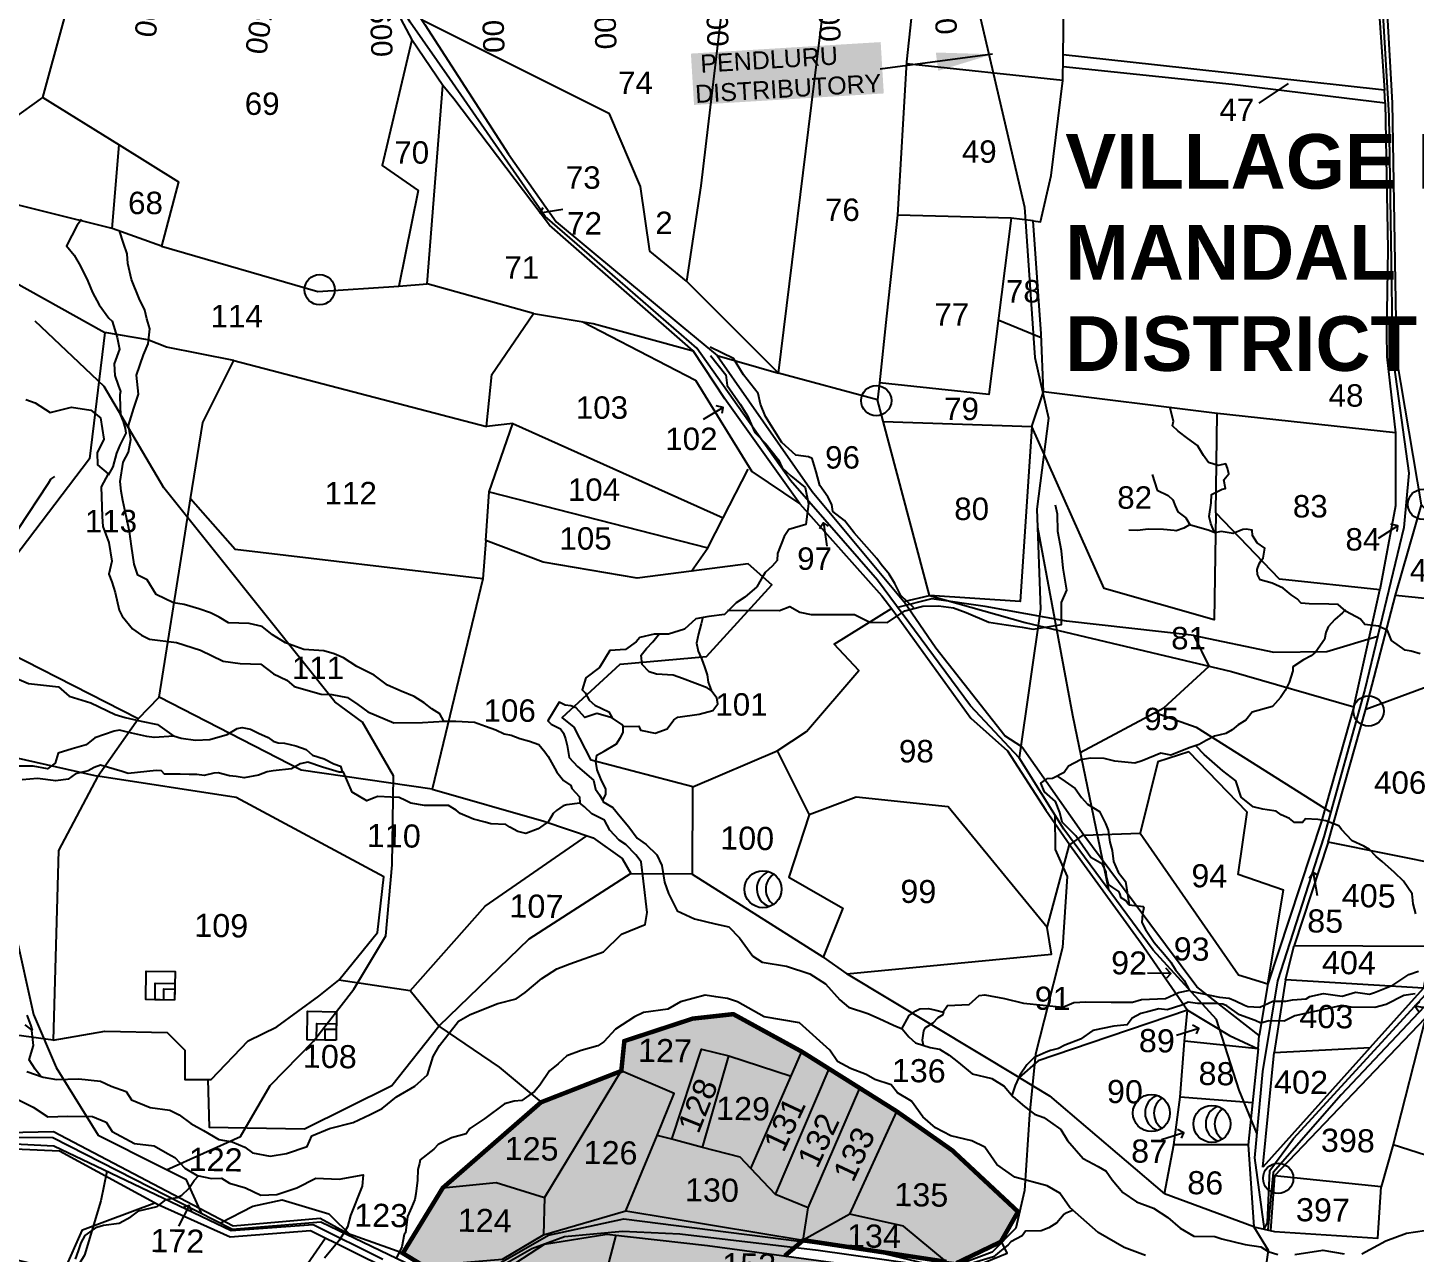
# Model space of a CAD drawing. Header units: inches. Extents: x 204181 to 273365, y 1587708 to 1600456.
# Drawn here: x 210124 to 211362, y 1595390 to 1596483 of the extents above; entities that cross this region are included whole.
import ezdxf
from ezdxf.enums import TextEntityAlignment as Align

# ---------------------------------------------------------------- set-up
doc = ezdxf.new("R2010")
doc.units = ezdxf.units.IN
doc.header["$LTSCALE"] = 15
doc.header["$MEASUREMENT"] = 0
for name, color, linetype in [('BOUNDRY STONES', 240, 'Continuous'), ('CSMark', 72, 'Continuous'), ('PLOT NOS', 7, 'Continuous'), ('PLOTS', 7, 'Continuous'), ('PLOTS NO', 7, 'Continuous'), ('RE REMARKS', 7, 'Continuous'), ('ROADS', 1, 'Continuous'), ('STREAMS', 4, 'Continuous'), ('STRUCTURE', 5, 'Continuous'), ('TEXT', 1, 'Continuous'), ('text2', 7, 'Continuous'), ('wells', 7, 'Continuous'), ('WUA-16', 3, 'Continuous')]:
    doc.layers.add(name, color=color, linetype=linetype)
doc.styles.get("Standard").update_dxf_attribs({"font": 'arial.ttf'})
doc.dimstyles.get("Standard").update_dxf_attribs({"dimtxt": 0.18, "dimasz": 0.18, "dimexe": 0.18, "dimexo": 0.0625, "dimgap": 0.09, "dimtad": 0, "dimtih": 1, "dimtoh": 1, "dimdec": 4, "dimzin": 0, "dimdsep": 46, "dimtxsty": 'Standard', "dimcen": 0.09, "dimadec": 0, "dimazin": 0, "dimtfac": 1, "dimtdec": 4, "dimtofl": 0, "dimtmove": 0, "dimatfit": 3, "dimfxl": 1, "dimtolj": 1, "dimtzin": 0, "dimarcsym": 0})

# ---------------------------------------------------------------- blocks, each defined once
blk = doc.blocks.new('GGGGGFDGG')
at = {"layer": 'PLOTS NO', "color": 0}
for points in [[(17673.9, 8953.1), (17670.6, 8947.5), (17677, 8943.1)], [(17670.6, 8947.5), (17695.6, 8952)]]:
    blk.add_lwpolyline(points, dxfattribs=at)
blk = doc.blocks.new('TTT')
at = {"layer": 'STRUCTURE', "color": 5, "insert": (209578.5, 1596795.6), "char_height": 16, "width": 166.392, "attachment_point": 1, "rotation": 314.7328, "bg_fill": 1, "box_fill_scale": 1.1, "bg_fill_color": 7, "bg_fill_true_color": 16777215, "bg_fill_transparency": 0}
blk.add_mtext('{\\C1; PENDLURU \\PDISTRIBUTORY}', dxfattribs=at)
at = {"layer": 'RE REMARKS', "color": 1}
blk.add_leader([(209755.6, 1596595.2), (209679.4, 1596661.7)], dimstyle='Standard', override={"dimasz": 50}, dxfattribs=at)

msp = doc.modelspace()

# ---------------------------------------------------------------- hatches: boundary and pattern name
at = {"layer": 'PLOTS NO', "true_color": 0x7aafdf}
h = msp.add_hatch(dxfattribs=at)
h.set_pattern_fill('ANSI31', color=143)
h.set_pattern_definition([(45, (0, 0), (-0.088388347648, 0.088388347648), [])])
edge = h.paths.add_edge_path()
edge.add_line((210448.7, 1594615.7), (210419.9, 1594624))
edge.add_line((210419.9, 1594624), (210372.5, 1594660.2))
edge.add_line((210372.5, 1594660.2), (210293.6, 1594685.6))
edge.add_line((210293.6, 1594685.6), (210279.2, 1594737.4))
edge.add_line((210279.2, 1594737.4), (210296.9, 1594825.7))
edge.add_line((210296.9, 1594825.7), (210276.3, 1594858.7))
edge.add_line((210276.3, 1594858.7), (210284.4, 1594948.6))
edge.add_line((210284.4, 1594948.6), (210308, 1595006.9))
edge.add_line((210308, 1595006.9), (210302.3, 1595020.4))
edge.add_line((210302.3, 1595020.4), (210315.4, 1595074.3))
edge.add_line((210315.4, 1595074.3), (210321.6, 1595118.8))
edge.add_line((210321.6, 1595118.8), (210322.8, 1595121.3))
edge.add_line((210322.8, 1595121.3), (210336, 1595148))
edge.add_line((210336, 1595148), (210344.1, 1595164.4))
edge.add_line((210344.1, 1595164.4), (210356.8, 1595190))
edge.add_line((210356.8, 1595190), (210348.1, 1595194.3))
edge.add_line((210348.1, 1595194.3), (210383.5, 1595246.7))
edge.add_line((210383.5, 1595246.7), (210385.4, 1595249.6))
edge.add_line((210385.4, 1595249.6), (210418.5, 1595280))
edge.add_line((210418.5, 1595280), (210433.5, 1595306.9))
edge.add_line((210433.5, 1595306.9), (210441.4, 1595346.7))
edge.add_line((210441.4, 1595346.7), (210472, 1595359.1))
edge.add_line((210472, 1595359.1), (210498.4, 1595371.1))
edge.add_line((210498.4, 1595371.1), (210477.1, 1595378.5))
edge.add_line((210477.1, 1595378.5), (210458.6, 1595389.8))
edge.add_line((210458.6, 1595389.8), (210494.2, 1595448))
edge.add_line((210494.2, 1595448), (210581.9, 1595524.4))
edge.add_line((210581.9, 1595524.4), (210653.5, 1595552.3))
edge.add_line((210653.5, 1595552.3), (210656.2, 1595579))
edge.add_line((210656.2, 1595579), (210717.2, 1595599))
edge.add_line((210717.2, 1595599), (210753.4, 1595603))
edge.add_line((210753.4, 1595603), (210814.4, 1595569.6))
edge.add_line((210814.4, 1595569.6), (210838.9, 1595554.2))
edge.add_line((210838.9, 1595554.2), (210866.3, 1595537))
edge.add_line((210866.3, 1595537), (210899.2, 1595516.3))
edge.add_line((210899.2, 1595516.3), (210948.7, 1595481.5))
edge.add_line((210948.7, 1595481.5), (211007.4, 1595426.8))
edge.add_line((211007.4, 1595426.8), (210992.1, 1595400))
edge.add_line((210992.1, 1595400), (210952.4, 1595380.9))
edge.add_line((210952.4, 1595380.9), (210943.7, 1595382.1))
edge.add_line((210943.7, 1595382.1), (210815.8, 1595401.4))
edge.add_line((210815.8, 1595401.4), (210799.3, 1595387.4))
edge.add_line((210799.3, 1595387.4), (210889.6, 1595375.1))
edge.add_line((210889.6, 1595375.1), (210870.5, 1595350.6))
edge.add_line((210870.5, 1595350.6), (210847.1, 1595320.7))
edge.add_line((210847.1, 1595320.7), (210960.9, 1595280))
edge.add_line((210960.9, 1595280), (211096.7, 1595223.4))
edge.add_line((211096.7, 1595223.4), (211049.6, 1595174.2))
edge.add_line((211049.6, 1595174.2), (211032.2, 1595168.1))
edge.add_line((211032.2, 1595168.1), (211004.1, 1595140.7))
edge.add_line((211004.1, 1595140.7), (210985.5, 1595125.8))
edge.add_line((210985.5, 1595125.8), (210975.4, 1595128.9))
edge.add_line((210975.4, 1595128.9), (210972.2, 1595115.2))
edge.add_line((210972.2, 1595115.2), (210953.3, 1595096.2))
edge.add_line((210953.3, 1595096.2), (210924.5, 1595064.5))
edge.add_line((210924.5, 1595064.5), (210892.6, 1595022))
edge.add_line((210892.6, 1595022), (210877.3, 1595012.9))
edge.add_line((210877.3, 1595012.9), (210851, 1594984.8))
edge.add_line((210851, 1594984.8), (210836.1, 1594968.9))
edge.add_line((210836.1, 1594968.9), (210800.9, 1594943.1))
edge.add_line((210800.9, 1594943.1), (210773.9, 1594920.2))
edge.add_line((210773.9, 1594920.2), (210766.9, 1594914.9))
edge.add_line((210766.9, 1594914.9), (210692.9, 1594860.2))
edge.add_line((210692.9, 1594860.2), (210603.3, 1594786.4))
edge.add_line((210603.3, 1594786.4), (210530.7, 1594726.7))
edge.add_line((210530.7, 1594726.7), (210460, 1594635.5))
edge.add_line((210460, 1594635.5), (210448.8, 1594615.7))

# ---------------------------------------------------------------- linework, layer by layer
at = {"layer": 'BOUNDRY STONES'}
for centre in [(210384.4, 1596249), (210880.9, 1596150.1), (211368.7, 1596057.6), (211320.1, 1595873.3), (211239.5, 1595456.6)]:
    msp.add_circle(centre, 13.5, dxfattribs=at)
at = {"layer": 'PLOT NOS'}
msp.add_lwpolyline([(211248.5, 1596432.9), (211222.1, 1596415.3)], dxfattribs=at)
at = {"layer": 'PLOTS'}
for points in [[(211317.8, 1595875), (211344.1, 1595976.6), (211367.4, 1596057.3), (211345.2, 1596187.3), (211343.8, 1596273.8), (211341.5, 1596415.7), (211334.3, 1596542.6), (211329.7, 1596582.1), (211315.6, 1596753.6), (211310.5, 1596857), (211331.9, 1597069.3), (211340.5, 1597117.9), (211323.9, 1597151), (211343.4, 1597249.2), (211371.5, 1597415), (211406.8, 1597596.2), (211417.5, 1597651.2), (211403.8, 1597792.4)], [(209958.9, 1596980.1), (210017.4, 1596921.4), (210078.1, 1596863.6), (210127.5, 1596809.1), (210186.1, 1596758.9), (210215.8, 1596751.3), (210293.8, 1596691.8), (210370.3, 1596633.5), (210438.9, 1596524.2), (210466.5, 1596471.9), (210440.2, 1596359.9), (210472.2, 1596337.5), (210454.9, 1596252.2), (210480.3, 1596254.3), (210494.3, 1596431.2), (210466.5, 1596471.9)], [(210449.3, 1596528.5), (210478.2, 1596485.5), (210552.8, 1596369.8), (210595.5, 1596309.5), (210708.5, 1596215.7), (210739.1, 1596190.4), (210793.8, 1596174.5), (210711.7, 1596256.5), (210678.9, 1596283.4), (210670.7, 1596341.1), (210642.9, 1596405.8), (210475.7, 1596489.3), (210486.4, 1596573.6), (210516.2, 1596677.8), (210530.7, 1596673.7), (210554.5, 1596775.6), (210577, 1596770.4), (210597.8, 1596826.3)], [(209964.7, 1596490.9), (209991.6, 1596418.8), (210110.9, 1596401.4), (210137.5, 1596420.5), (210194.4, 1596629.6), (210046.1, 1596657.2)], [(210793.8, 1596174.5), (210827.9, 1596452.2), (210846.1, 1596599.6)], [(210922.8, 1596583.5), (210920.3, 1596568.5), (210908, 1596452.3), (210899.9, 1596315.4), (210890.2, 1596225.5), (210883.8, 1596166.1), (210882.1, 1596150.8), (210793.8, 1596174.5)], [(211323.5, 1596581.3), (211334.3, 1596427.1), (211129.2, 1596449.5), (211047.7, 1596458.4)], [(210486.4, 1596573.6), (210743.9, 1596504.4), (210724.3, 1596341.6), (210711.7, 1596256.5)], [(211047.4, 1596435.6), (211047.7, 1596457), (211048.7, 1596530.1), (211005.1, 1596543.8), (210920.6, 1596570.3)], [(211020.8, 1596310.3), (211027.4, 1596309.5), (211036.9, 1596350.9), (211047.4, 1596435.6), (210907.9, 1596450.4)], [(211047.6, 1596448.2), (211198.4, 1596432.2), (211335, 1596415.6), (211334.3, 1596427.1)], [(210575.2, 1596227.8), (210628.3, 1596219), (210717.7, 1596194.5), (210606.4, 1596291.7), (210589.4, 1596306.6), (210504.1, 1596419.2), (210494.3, 1596431.2)], [(210137.5, 1596420.5), (210205.4, 1596378.3), (210258.4, 1596345.3), (210243.3, 1596287.9), (210199.4, 1596303.6), (210205.4, 1596378.3)], [(211335, 1596415.6), (211337.3, 1596285.3), (211336.2, 1596210.6), (211336.4, 1596189.1), (211344.2, 1596121.5), (211182.8, 1596139), (211030.2, 1596157.9)], [(210199.4, 1596303.6), (210075.8, 1596334.3), (209992.4, 1596359), (209899.7, 1596386.5)], [(209904.5, 1596288.7), (209977, 1596273.6), (209994.6, 1596358.3), (210066.9, 1596278.5), (210084.8, 1596270.8), (210192.7, 1596210.8), (210179.1, 1596098.3), (210099, 1595993.4), (210063.8, 1595947.3), (210011.7, 1595996.6), (209992, 1596056.8), (209926.8, 1596146.7), (209977, 1596273.6)], [(211001.2, 1596312.8), (210981.4, 1596155.7), (210883.8, 1596166.1)], [(210887.2, 1596131.5), (211019.8, 1596127), (211030.2, 1596157.9), (211028, 1596209.8), (211020.8, 1596310.3), (211001.2, 1596312.8), (210899.9, 1596315.4)], [(210243.3, 1596287.9), (210382.7, 1596247.5), (210454.9, 1596252.2)], [(210307.9, 1596185.9), (210533.1, 1596126.9), (210538, 1596173.5), (210575.2, 1596227.8), (210480.3, 1596254.3)], [(210618.6, 1596220.6), (210719.8, 1596168.4), (210769.8, 1596087), (210812.8, 1596058.2), (210745.9, 1596151.6), (210717.7, 1596194.5)], [(210989.8, 1596222.1), (211028.1, 1596206.3)], [(210222.4, 1595866.3), (210241.3, 1595885.8), (210263, 1596022.5), (210269.3, 1596062.5), (210280.1, 1596130.7), (210307.9, 1596185.9), (210247.8, 1596197.7), (210231, 1596204.4), (210192.7, 1596210.8)], [(210739.1, 1596190.4), (210823.7, 1596069), (210905.6, 1595971.1), (210928.4, 1595976.3), (210882.1, 1596150.8)], [(211344.2, 1596121.5), (211344.2, 1596056.4), (211330.2, 1595981.4), (211240.8, 1595990.8), (211183.8, 1596050), (211185.1, 1596138.7)], [(210535.6, 1596068.8), (210556.7, 1596129.8), (210533.1, 1596126.9)], [(210556.7, 1596129.8), (210744.4, 1596045.6)], [(211183.8, 1596050), (211182.4, 1595954.6), (211084.4, 1595982.7), (211019.8, 1596127), (211009.4, 1595971.1), (210928.4, 1595976.3)], [(210717.4, 1595805.6), (210626.5, 1595829.6), (210611.5, 1595858.8), (210600.7, 1595867.6), (210652.5, 1595915.2), (210729.5, 1595921.8), (210787.7, 1595985.7), (210766.8, 1596004.7), (210716, 1595998.1), (210730.7, 1596018.9), (210744.4, 1596045.6), (210766.7, 1596089.1)], [(210532.5, 1596025.5), (210530.1, 1595991.3), (210308.9, 1596017.4), (210269.3, 1596062.5)], [(210716, 1595998.1), (210667.5, 1595991.9), (210583.9, 1596005.9), (210532.5, 1596025.5), (210535.6, 1596068.8), (210730.7, 1596018.9)], [(210812.8, 1596058.2), (210886, 1595976), (210895.8, 1595963.3), (210965.4, 1595867), (210998, 1595837.8), (211032.1, 1595785), (211053.7, 1595753.9), (211065.7, 1595762.9)], [(211344.1, 1595976.6), (211448.7, 1595966), (211367.4, 1596057.3)], [(210530.1, 1595991.3), (210484.7, 1595803.5), (210367.9, 1595820.6), (210241.3, 1595885.8)], [(210928.4, 1595976.3), (211013.8, 1595952.2), (211197.9, 1595908.4), (211307.1, 1595876.9), (211330.2, 1595981.4)], [(210792.4, 1595837.9), (210818.8, 1595855.1), (210865.3, 1595909.3), (210843.3, 1595932.9), (210894.5, 1595964.8)], [(211066, 1595762.5), (211010.9, 1595841.3), (210995.6, 1595851.3), (210934.2, 1595929.4), (210905.6, 1595971.1)], [(209891.2, 1595881.9), (210186.6, 1595815.1), (210222.4, 1595866.3), (210063.8, 1595947.3)], [(211284.2, 1595756.3), (211317.8, 1595875), (211393.2, 1595902.8), (211408.2, 1595844), (211390.6, 1595735)], [(211307.1, 1595876.9), (211278.2, 1595775.2), (211230.2, 1595630), (211244.3, 1595713.5), (211203.7, 1595727.5), (211211.8, 1595783), (211159.7, 1595836.8), (211132, 1595827.9), (211116.4, 1595764.3), (211204, 1595637.9), (211230.2, 1595630), (211222.4, 1595583.8), (211166.9, 1595627.2), (211096.9, 1595721.1), (211066, 1595762.5), (211116.4, 1595764.3)], [(210833.7, 1595653.9), (210716.9, 1595727.6), (210717.4, 1595805.6), (210792.4, 1595837.9), (210821, 1595780.6)], [(210465.2, 1595623.7), (210401.6, 1595633.3), (210436, 1595675.9), (210441.7, 1595725.4), (210309.8, 1595796.2), (210186.6, 1595815.1), (210151.4, 1595749), (210146.7, 1595579.8), (210078.8, 1595589.1), (210004.5, 1595667.2), (209894.8, 1595737.1), (210078.5, 1595721.2), (210076.1, 1595653.6), (210001.6, 1595669.1)], [(210484.7, 1595803.5), (210584.5, 1595775.1), (210628.4, 1595760.1), (210654.4, 1595741.8), (210662, 1595728.4), (210716.9, 1595728.1)], [(211033.3, 1595680.2), (210945, 1595788), (210862.9, 1595796.5), (210821, 1595780.6), (210803, 1595725), (210851, 1595697.6), (210833.7, 1595653.9), (210854.8, 1595639)], [(210662, 1595728.4), (210571.1, 1595670), (210490.8, 1595592.2), (210465.2, 1595623.7), (210532, 1595699.3), (210622.8, 1595762)], [(211221.6, 1595572), (211156, 1595578.9), (211158.5, 1595606.5), (211071.7, 1595577), (211025.4, 1595561.3), (211008.3, 1595546.4), (210932.2, 1595592.3), (210854.8, 1595639), (211037.4, 1595656.4), (211033.3, 1595680.2), (211053.4, 1595754.3)], [(211053.4, 1595754.3), (211117.4, 1595666.4), (211158.5, 1595606.5), (211196, 1595583.8), (211221.6, 1595572), (211222.4, 1595583.8)], [(211376.4, 1595663.7), (211390.6, 1595735), (211284.2, 1595756.3), (211253.8, 1595664.1)], [(211246.1, 1595633.6), (211253.8, 1595664.1), (211376.4, 1595663.7), (211369, 1595626.2)], [(211342.1, 1595486.7), (211422.1, 1595461.2), (211472.3, 1595563.1), (211503.3, 1595648.7), (211484.4, 1595663.5), (211398.5, 1595631.2), (211370.9, 1595599.7)], [(210146.7, 1595579.8), (210192.8, 1595587.7), (210248.5, 1595586.6), (210264, 1595571), (210264.2, 1595544.6), (210287.7, 1595544.7), (210320.5, 1595579.1), (210346.2, 1595591.6), (210383.6, 1595619), (210401.6, 1595633.3)], [(211321.5, 1595573.3), (211369, 1595626.2), (211246.1, 1595633.6), (211235.9, 1595568.8)], [(210284.5, 1595544.7), (210285.8, 1595502.2), (210370.8, 1595500.8), (210448.8, 1595539.3), (210490.8, 1595592.2), (210544.5, 1595555.7), (210581.9, 1595524.4), (210653.5, 1595552.3), (210656.2, 1595579), (210717.2, 1595599), (210753.4, 1595603), (210812.1, 1595571), (210869.1, 1595535.2), (210899.2, 1595516.3), (210948.7, 1595481.5), (211007.4, 1595426.8), (210992.1, 1595400), (210952.4, 1595380.9), (210943.7, 1595382.1), (210905.2, 1595413.8), (210857.3, 1595424.6), (210899.2, 1595516.3)], [(211236.3, 1595458.7), (211370.9, 1595599.7), (211342.1, 1595486.7), (211331.3, 1595449.1)], [(210458.6, 1595389.8), (210409.2, 1595407.5), (210384.9, 1595420.8), (210307.1, 1595413.8), (210147, 1595497.9), (210050.9, 1595496), (209901.8, 1595577.9)], [(211008.3, 1595546.4), (211035.4, 1595530), (211138.2, 1595442.9), (211146.4, 1595486.5), (211152.1, 1595528.9), (211156, 1595578.9)], [(210769.1, 1595465.4), (210759.4, 1595475.5), (210726, 1595484.2), (210698.5, 1595491.4), (210725.1, 1595571.7), (210749.4, 1595565.8), (210804.9, 1595547.8)], [(210726, 1595484.2), (210749.4, 1595565.8)], [(210791.1, 1595442.3), (210769.1, 1595465.4), (210814.4, 1595569.6)], [(211221.6, 1595572), (211216.5, 1595523.8), (211152.1, 1595528.9)], [(211225.8, 1595466.6), (211235.9, 1595568.8), (211321.5, 1595573.3), (211225.8, 1595466.6)], [(210698.5, 1595491.4), (210685.4, 1595494.8), (210700.7, 1595532.3), (210653.5, 1595552.3), (210584.9, 1595439.6), (210584.2, 1595406.3), (210657.4, 1595427.6), (210685.4, 1595494.8)], [(210820.2, 1595430.3), (210791.1, 1595442.3), (210838.9, 1595554.2)], [(209904.7, 1595551.1), (210046, 1595485.9), (210152.3, 1595481.2), (210240.2, 1595433.1), (210304.7, 1595404.5), (210376.2, 1595410.2), (210447, 1595375.1), (210472, 1595359.1), (210498.4, 1595371.1), (210546.7, 1595373), (210585.1, 1595397.8), (210640.5, 1595406.8), (210730.4, 1595396.8), (210943.9, 1595367.7), (210997.8, 1595389.7), (210992.7, 1595400.3)], [(210857.3, 1595424.6), (210815.8, 1595401.4), (210820.2, 1595430.3), (210866.3, 1595537)], [(210581.9, 1595524.4), (210494.2, 1595448), (210541.9, 1595452.9), (210584.9, 1595439.6)], [(211216.5, 1595523.8), (211212.6, 1595486.5), (211146.4, 1595486.5)], [(211212.6, 1595486.5), (211217.8, 1595413.3), (211138.2, 1595442.9)], [(211217.8, 1595413.3), (211236.3, 1595409.2), (211328.3, 1595403.2), (211331.3, 1595449.1), (211236.3, 1595458.7), (211232.7, 1595410)], [(210494.2, 1595448), (210458.6, 1595389.8), (210477.1, 1595378.5), (210547.6, 1595384.6), (210584.2, 1595406.3)], [(209922.5, 1595422.1), (210020.5, 1595406.3), (210156.4, 1595373.7), (210172.7, 1595410.7), (210237.3, 1595434.7)], [(210657.4, 1595427.6), (210815.8, 1595401.4), (210943.7, 1595382.1)], [(210119.1, 1595313.7), (210134.5, 1595294.3), (210292.3, 1595263.1), (210389.6, 1595403.6)], [(210540.8, 1595372.7), (210631.6, 1595340.2), (210648.8, 1595405.9)], [(211217.8, 1595413.3), (211230.7, 1595392.6), (211216.9, 1595295.4), (211141.7, 1595310.8)]]:
    msp.add_lwpolyline(points, dxfattribs=at)
at = {"layer": 'ROADS', "color": 1}
for points in [[(210682.7, 1597226.4), (210669.4, 1597132.3), (210762.1, 1596961.7), (210857.9, 1596777.2), (210902, 1596708.1), (210919.2, 1596646.4), (210961.3, 1596544.8), (211013.3, 1596322.5), (211022.5, 1596188.7), (211034.7, 1596134.6), (211024.1, 1596053.3), (211027.5, 1595964), (211008.5, 1595831.6)], [(211220.5, 1595496.9), (211204.7, 1595535.2), (211184.6, 1595598.2), (211128, 1595660.1), (211048.4, 1595767.8), (211008.5, 1595831.6), (210965, 1595878), (210881.9, 1595990), (210804.4, 1596078.8), (210720.9, 1596196.9), (210625.2, 1596280), (210585.6, 1596314.4), (210500.1, 1596437.4), (210465.2, 1596487.6), (210418.4, 1596568), (210372.7, 1596636.7), (210252.3, 1596730.3), (210223.1, 1596753), (210205.5, 1596755.5), (210189.5, 1596762.6), (210130.3, 1596811.4), (210064.1, 1596882.4), (209967.8, 1596977.9), (209960.6, 1596985)], [(209873.9, 1596546.3), (209895.2, 1596474.4), (209910.3, 1596411.8), (209916.8, 1596350.9), (209920, 1596320.6), (209928.7, 1596295.2), (209939, 1596236.4), (209958.2, 1596191.4), (209987.1, 1596115.7), (210010.9, 1596048.1), (210022.1, 1595993.3), (210010.3, 1595923.4), (210001.6, 1595901), (209976.4, 1595862.6), (210007.7, 1595810.6), (210092, 1595720.8), (210112.7, 1595676.4), (210129.2, 1595602.6), (210149.2, 1595555.5), (210186.7, 1595495), (210241.9, 1595467.4), (210264.9, 1595455.8), (210278.7, 1595425.5)], [(211330.6, 1596535), (211338.3, 1596404), (211340.2, 1596273.9), (211341.5, 1596190.6), (211356.1, 1596085.5), (211351.7, 1596037), (211316.9, 1595892.6), (211280.2, 1595761.1), (211239, 1595632.8), (211225.5, 1595551.7), (211218.5, 1595475), (211227, 1595411.3), (211230, 1595417.2), (211232, 1595463.6), (211253.2, 1595492.2), (211371.3, 1595620.8)], [(212557.5, 1596497.8), (212522.3, 1596475.2), (212440.3, 1596422.6), (212365.7, 1596378.6), (212325.5, 1596351.7), (212266.5, 1596305.2), (212160.1, 1596216), (212119.4, 1596181.9), (212062.7, 1596146.5), (211997.6, 1596069.4), (211959.9, 1596024.7), (211908.6, 1595996.3), (211806.9, 1595948.8), (211732.1, 1595916.2), (211656.6, 1595838), (211550.1, 1595771.8), (211467.1, 1595703.5), (211379.4, 1595620), (211295.7, 1595531.1), (211234.9, 1595461.9), (211232.9, 1595440.4), (211230.2, 1595410.6)], [(210247.9, 1595464.3), (210313.9, 1595493.8), (210340.3, 1595539.4), (210379, 1595578.8), (210415, 1595625.3), (210443.4, 1595672.8), (210449, 1595736), (210450.2, 1595815.4), (210422.6, 1595863.4), (210398, 1595881.6), (210339.1, 1595955.1), (210288.2, 1596018.7), (210245.4, 1596072.2), (210192.3, 1596162.7), (210130.7, 1596221)], [(211024.8, 1596037.2), (211056.1, 1595869.5), (211088.2, 1595714)], [(211062.9, 1595836.4), (211137.5, 1595876.2), (211177.8, 1595913.2), (211164.6, 1595940.6), (211050.6, 1595953.5), (210978, 1595966.5), (210930.5, 1595973.2), (210899.9, 1595965.7)], [(211164.6, 1595940.6), (211235.6, 1595925.8), (211282.8, 1595926.5), (211328.3, 1595940)], [(211129.5, 1595871.9), (211166.2, 1595858.9), (211286.4, 1595783.2)], [(211040.3, 1595780.7), (211040.5, 1595749.8), (211051.1, 1595725.8), (211047, 1595662.5), (211030.6, 1595597.5), (211023.1, 1595567.4), (211017.5, 1595513.6), (211013.2, 1595445.6), (211005.6, 1595412), (210984.2, 1595390.8), (210944.9, 1595376), (210829.2, 1595392.1), (210705.6, 1595406.7), (210654.6, 1595409.3), (210602.9, 1595404.3), (210573.7, 1595393.7), (210542.4, 1595376)], [(209902.3, 1595571), (210052.2, 1595493.4), (210146.3, 1595492.9), (210276.2, 1595426.8), (210306.5, 1595411.3), (210385.3, 1595417.9), (210475.7, 1595374.5), (210546.1, 1595381.4), (210588.4, 1595406), (210655.7, 1595420.6), (210875.1, 1595392.5), (210944.9, 1595376)], [(210440.8, 1595384.3), (210378.7, 1595415.1), (210305.4, 1595409.9), (210191.6, 1595464.2), (210147.2, 1595485.4), (210047.9, 1595490.4)], [(210194.4, 1595462.8), (210189.3, 1595436.6), (210174.7, 1595388.2), (210130.3, 1595315.4), (210128, 1595281.7), (210144.1, 1595243.2), (210136.2, 1595152.3), (210133.3, 1595119.2), (210109.7, 1595093.7), (210089.9, 1595059.6), (210078.4, 1595041.5), (210013.5, 1595019.8), (209917.4, 1595026.1), (209875.4, 1595028.9), (209840.3, 1595036.5)], [(210295.9, 1595416.8), (210324.8, 1595431.8), (210351, 1595437.3), (210392.5, 1595424.9), (210413.5, 1595404.4)]]:
    msp.add_lwpolyline(points, dxfattribs=at)
at = {"layer": 'STREAMS'}
for points in [[(210171.9, 1596311.6), (210168.1, 1596306.6), (210158.7, 1596288.1), (210165.4, 1596279.9), (210171, 1596270), (210177.6, 1596256.7), (210181.8, 1596246.5), (210187.7, 1596235.6), (210196.4, 1596223.6), (210199.4, 1596220.9), (210203.9, 1596206.3), (210205.8, 1596196.1), (210201.2, 1596183), (210201.7, 1596172.5), (210204.6, 1596164), (210206.6, 1596158.2), (210206.2, 1596155.2), (210206.2, 1596153.6), (210206.6, 1596137), (210209.2, 1596131.5), (210210.8, 1596125.1), (210211.5, 1596121), (210206.2, 1596110.3), (210203.1, 1596103.2), (210199.8, 1596091.1), (210195.7, 1596083.7)], [(210495.2, 1595864.3), (210491.5, 1595870.9), (210484.5, 1595875.2), (210477.7, 1595880.7), (210468.7, 1595886.3), (210457.2, 1595891), (210444.9, 1595896.5), (210433, 1595905.4), (210417.7, 1595912.9), (210405.8, 1595920.6), (210397.2, 1595924.2), (210388.2, 1595927.1), (210370.4, 1595928.1), (210353.9, 1595934.2), (210342.3, 1595941.2), (210333, 1595948.6), (210321.6, 1595951.3), (210303.1, 1595951.8), (210294.7, 1595957.1), (210287.1, 1595960.9), (210276.7, 1595964.5), (210263.4, 1595968.3), (210253.9, 1595969.9), (210238.6, 1595977.3), (210230.6, 1595990.2), (210222.2, 1595994.6), (210218.9, 1596004.2), (210216.5, 1596020.2), (210214.8, 1596033.4), (210211.4, 1596048.7), (210208.8, 1596061.1), (210207.4, 1596069.4), (210206.3, 1596078), (210209.1, 1596095.2), (210213.8, 1596104.2), (210215.8, 1596115.4), (210213.9, 1596127.9), (210218.6, 1596143.3), (210222.8, 1596155.8), (210220.9, 1596172.8), (210227.3, 1596191), (210231.4, 1596200.8), (210232.9, 1596214.1), (210230.3, 1596223), (210228.5, 1596230.9), (210223.5, 1596241.2), (210216.4, 1596258), (210213.3, 1596272.4), (210212.7, 1596280.9), (210209.3, 1596290.5), (210205.7, 1596301.6)], [(210914.4, 1595965.4), (210902.9, 1595976.2), (210897.4, 1595987), (210892.5, 1595995.3), (210885.2, 1596003.9), (210881.4, 1596009.4), (210861.3, 1596032.1), (210857.2, 1596037.6), (210852.5, 1596043.3), (210842.2, 1596051.1), (210841.2, 1596057.4), (210837.6, 1596064.2), (210830.6, 1596074.5), (210827.3, 1596086.5), (210823.8, 1596098.5), (210820.5, 1596100.1), (210809.2, 1596101.5), (210796.6, 1596112.8), (210782.1, 1596135.8), (210777.7, 1596146.9), (210775.7, 1596156.5), (210762.4, 1596173), (210753.7, 1596187.6), (210732.8, 1596197.9)], [(210733, 1596190.4), (210746.7, 1596173.1), (210748, 1596163.5), (210759.4, 1596146.9), (210766.1, 1596136.6), (210772.7, 1596121.8), (210782.5, 1596111.7), (210793.6, 1596097.2), (210796.9, 1596090.3), (210804.7, 1596083), (210817.5, 1596072.5), (210820.4, 1596058.1), (210818.1, 1596039.7), (210802.9, 1596035.1), (210798.7, 1596029), (210792.7, 1596013.7), (210792.6, 1596007.6), (210788.1, 1596002.5), (210781.8, 1595996.8), (210778.3, 1595990.8), (210774.4, 1595984), (210763.7, 1595974.9), (210756.1, 1595969.9), (210745.6, 1595959.5), (210731.6, 1595957.6), (210719.9, 1595955.4), (210709.8, 1595946.3), (210695.7, 1595941.7), (210682.7, 1595941.9), (210670, 1595939), (210666.9, 1595935), (210657.2, 1595928.3), (210643.2, 1595927.4), (210634, 1595912.2), (210621.9, 1595902.8), (210618.7, 1595892.2), (210621.4, 1595889.4), (210624.7, 1595882.9), (210629.8, 1595878.4), (210642.4, 1595872.7), (210645.4, 1595867.2), (210631.7, 1595871.1), (210621.1, 1595867.5), (210613.3, 1595876.2), (210608.5, 1595878), (210603.4, 1595878.4), (210598, 1595881.2), (210587.9, 1595864.5), (210590.9, 1595861.6), (210599.3, 1595857.3), (210602, 1595853.5), (210603.8, 1595848.4), (210605.1, 1595842.5), (210607.1, 1595831.8), (210614.5, 1595823.8), (210628.8, 1595811.5), (210630.4, 1595803.5), (210634, 1595798.6), (210637, 1595793.4), (210639.8, 1595799.2), (210639.7, 1595803.7), (210635.2, 1595812.8), (210632, 1595820.8), (210630.7, 1595828.3), (210631.7, 1595833.9), (210638.2, 1595837.5), (210649.2, 1595844), (210652.8, 1595849.7), (210655.1, 1595854.1), (210655.2, 1595859.9), (210654, 1595861.2), (210644.8, 1595867.4)], [(210122.4, 1596151), (210130.6, 1596148.2), (210144.1, 1596139.4), (210163, 1596144.4), (210180.2, 1596141.5), (210189, 1596134.8), (210192, 1596115.6), (210185.9, 1596103.4), (210186.1, 1596092.8), (210195.6, 1596084.7), (210189.4, 1596073.3), (210190.4, 1596046.8), (210190.9, 1596037.8), (210196.3, 1596023.5), (210199.1, 1596007), (210196.2, 1595995.4), (210199.1, 1595988.5), (210202, 1595978.9), (210205.4, 1595963.3), (210208.3, 1595958), (210217.4, 1595946.6), (210225.6, 1595940.8), (210232.5, 1595937.4), (210256.6, 1595934.4), (210278, 1595927.5), (210298.4, 1595917.9), (210313.4, 1595915.7), (210331.9, 1595915.1), (210343.1, 1595906.6), (210355.2, 1595900.8), (210361.8, 1595895.1), (210385.8, 1595888.2), (210395.4, 1595888), (210409.3, 1595885.5), (210418.4, 1595879.1), (210427.3, 1595872.7), (210450.6, 1595862.7), (210476.1, 1595863), (210495.7, 1595864.4), (210505.9, 1595864.2), (210522.5, 1595863.3), (210532.3, 1595859.9), (210541.6, 1595856.4), (210549.1, 1595853), (210555.1, 1595851.9), (210563, 1595848.8), (210571.5, 1595846.4), (210579.8, 1595843.3), (210585.3, 1595836.9), (210588.2, 1595832.6), (210594.3, 1595821.9), (210596, 1595818.9), (210601.8, 1595811.2), (210608.4, 1595806.8), (210609.3, 1595804.2), (210616.2, 1595796.8), (210616.4, 1595791.2), (210604.8, 1595789.7), (210601.5, 1595788.7), (210595.8, 1595784.5), (210592.8, 1595781.9), (210588.4, 1595774.7), (210579.3, 1595768.2), (210568.3, 1595764.1), (210561.1, 1595765.9), (210554.2, 1595769.6), (210550.6, 1595772), (210537, 1595772.8), (210532.1, 1595774.2), (210521.5, 1595777), (210509.7, 1595781.8), (210506.1, 1595784.8), (210499.2, 1595789.2), (210493.6, 1595789), (210478, 1595789.2), (210465.8, 1595791.1), (210460.9, 1595793.4), (210455.3, 1595796.2), (210448, 1595796.6), (210436.4, 1595797.1), (210433.1, 1595795.8), (210426.5, 1595793.3), (210413.3, 1595800.8), (210405.6, 1595818.7), (210401.7, 1595818.8), (210386.8, 1595823.3), (210373.7, 1595827.8), (210367, 1595826.2), (210359.4, 1595821.7), (210342.8, 1595820), (210337.5, 1595819.1), (210329.8, 1595816.2), (210317.2, 1595813.7), (210309.9, 1595814.8), (210304, 1595815.6), (210293.8, 1595818.1), (210290.1, 1595817.8), (210281.5, 1595815.9), (210274.9, 1595816.7), (210267.9, 1595816.8), (210260, 1595816.9), (210246.1, 1595817.1), (210243.2, 1595820.1), (210238.5, 1595820.2), (210213.7, 1595817.6), (210208.1, 1595819.3), (210189, 1595824.9), (210183.3, 1595823), (210178, 1595820.1), (210166.7, 1595817.3), (210160, 1595812.4), (210149, 1595810.9), (210132.8, 1595813.1), (210119, 1595812)], [(211182.6, 1596032.4), (211179.5, 1596040.6), (211177.9, 1596046.7), (211179.6, 1596058.9), (211179.9, 1596066.4), (211189.6, 1596071.2), (211192.5, 1596071.6), (211190.9, 1596079.5), (211195.4, 1596084.8), (211194.3, 1596089.9), (211192.7, 1596093.7), (211185.9, 1596092.1), (211177.3, 1596094.8), (211172.8, 1596101.1), (211167.6, 1596110), (211158.9, 1596116.4), (211150.2, 1596123), (211145.1, 1596127.5), (211146.1, 1596131.7), (211142.8, 1596144.5)], [(211127, 1596084.1), (211131.4, 1596070.3), (211141.3, 1596065.6), (211145.5, 1596061.5), (211147.5, 1596056.4), (211150.1, 1596050.9), (211157, 1596045.7), (211161, 1596039)], [(210056.6, 1595963.8), (210061.8, 1595966.2), (210062.4, 1595969.5), (210071.2, 1595974.3), (210080.4, 1595983.7), (210086.9, 1595989.2), (210090.7, 1595993), (210093.1, 1596002.3), (210096.8, 1596012.4), (210100.6, 1596019.4), (210108.6, 1596029.4), (210115.5, 1596035.5), (210142.5, 1596076.6), (210144.5, 1596080.2), (210148.2, 1596082.5)], [(210748.1, 1595963.2), (210794.5, 1595962.9), (210803.9, 1595966.4), (210812.9, 1595961.6), (210822.8, 1595959.3), (210846.3, 1595959.3), (210861.4, 1595959.3), (210875.3, 1595952.4), (210890.9, 1595952.2), (210906.4, 1595962.6), (210922.6, 1595966.9), (210936.4, 1595967.1), (210949.8, 1595965.2), (210961, 1595961.1), (210981.4, 1595952.6), (210996.9, 1595950.2), (211011.1, 1595948.1), (211021, 1595946.4), (211046.3, 1595950.5), (211046.1, 1595957), (211046.2, 1595970.2), (211050.9, 1595981.2), (211047.7, 1596000.6), (211046.2, 1596016.2), (211043, 1596033.5), (211042.6, 1596048.8), (211040.9, 1596056.8)], [(211366.1, 1595924.4), (211358.2, 1595926.6), (211352.8, 1595927.7), (211340.7, 1595936.1), (211337, 1595945), (211329.1, 1595949), (211316.8, 1595950.5), (211312.8, 1595955.3), (211300.2, 1595962.2), (211292.9, 1595968.4), (211284.6, 1595968.7), (211267.2, 1595969), (211260.1, 1595969.6), (211256.5, 1595973.3), (211251.1, 1595977), (211243.8, 1595983), (211234.1, 1595987.2), (211223.3, 1595990.3), (211220.9, 1595994.9), (211220.8, 1595999.6), (211222.5, 1596004.5), (211224.4, 1596007.5), (211226, 1596009.7), (211227.6, 1596018.4), (211220.6, 1596023.4), (211216.5, 1596029.9), (211216.4, 1596034.6), (211211, 1596035.5), (211207.9, 1596035.3), (211199.3, 1596031.5), (211188.6, 1596033.3), (211182.9, 1596032.1), (211177.8, 1596034.3), (211160.5, 1596039.3), (211155.4, 1596036.4), (211148.4, 1596033.9), (211146.6, 1596034.3), (211137.3, 1596035.1), (211123.6, 1596035.5), (211114, 1596034.4), (211106.2, 1596034.5)], [(211299.5, 1595963.5), (211296.9, 1595960.8), (211290, 1595954.9), (211284.1, 1595948.3), (211282.1, 1595943.2), (211280.7, 1595937), (211273, 1595926), (211268.8, 1595922.5), (211262.1, 1595919), (211252.6, 1595912.6), (211252.5, 1595909), (211249.4, 1595898.6), (211245.6, 1595891.7), (211241.7, 1595885.4), (211234.5, 1595877.4), (211216.3, 1595872.4), (211210.6, 1595865.1), (211203.8, 1595861.1), (211198.3, 1595856.4), (211192.7, 1595853.2), (211182.6, 1595850.8), (211175.2, 1595847.1), (211169.1, 1595843.4), (211161, 1595840.8), (211143.6, 1595833.9), (211134.8, 1595835.7), (211118.3, 1595828.9), (211111.6, 1595826.8), (211093.7, 1595828.7), (211084.4, 1595831.1), (211072.1, 1595831.3), (211063.2, 1595829.9), (211052.5, 1595824.2), (211048.5, 1595818.4), (211038.3, 1595813.1), (211033.1, 1595812.8)], [(210725.8, 1595955.9), (210724.8, 1595951.2), (210722.3, 1595942), (210720.7, 1595933.9), (210722.1, 1595926.6), (210725.2, 1595919.2), (210727.7, 1595912.7), (210730.2, 1595905.6), (210730.9, 1595898.9), (210733.8, 1595891.8)], [(210655.3, 1595859.6), (210669.2, 1595859.9), (210670.7, 1595856.3), (210683.7, 1595853.5), (210694.4, 1595857.3), (210700.4, 1595865.5), (210703.8, 1595867.7), (210723.1, 1595870.5), (210735, 1595873.8), (210739.5, 1595879.6), (210738.6, 1595884.7), (210733.6, 1595891.7), (210730.2, 1595893.9), (210708, 1595902.3), (210699.9, 1595905.4), (210684.8, 1595906.3), (210678.4, 1595908.3), (210672.1, 1595914.8), (210671.3, 1595923.2), (210675.9, 1595929.2), (210681.6, 1595934.9), (210687.5, 1595942.3)], [(210107.5, 1595905.3), (210124.7, 1595897.9), (210151.4, 1595895), (210160.8, 1595886.6), (210180.2, 1595880.6), (210202, 1595870.1), (210211, 1595867.5), (210225.3, 1595864.4), (210239.7, 1595861.3), (210248.1, 1595855.2), (210254.2, 1595851), (210236.8, 1595849.8), (210230.2, 1595850.7), (210219.5, 1595852.9), (210214.1, 1595854.2), (210205.7, 1595856.2), (210201.1, 1595855.3), (210183.7, 1595849.3), (210176.1, 1595843.2), (210163.7, 1595839.7), (210151, 1595835.7), (210148.4, 1595826.7), (210141.7, 1595821.8), (210128.7, 1595824.1), (210113.2, 1595824.1)], [(210253.9, 1595851.2), (210260.9, 1595849), (210273.6, 1595847.2), (210286.5, 1595848), (210301.9, 1595852.5), (210310.9, 1595857.6), (210315.3, 1595858.6), (210322.6, 1595857.2), (210329.8, 1595853.7), (210338.5, 1595849.7), (210342.9, 1595846.5), (210347.5, 1595845), (210353.1, 1595844.7), (210363, 1595842.3), (210372.5, 1595839), (210377.9, 1595833.9), (210388.5, 1595830.6), (210396.9, 1595826.1), (210403, 1595824.1), (210404.9, 1595818.5)], [(211362.2, 1595692.3), (211360, 1595701.3), (211358.9, 1595710.3), (211351.3, 1595721.7), (211343.2, 1595729.4), (211332.3, 1595739.2), (211326.9, 1595743.7), (211321.1, 1595749.7), (211315.8, 1595752.8), (211305.4, 1595757.5), (211295.9, 1595767.6), (211293.5, 1595770.9), (211282.1, 1595775.5), (211274.9, 1595776.7), (211263.9, 1595777.2), (211261.2, 1595773.8), (211254, 1595773.9), (211249.6, 1595777.4), (211242.1, 1595780.6), (211237.6, 1595783.9), (211229.8, 1595785.2), (211225.8, 1595785.8), (211217.1, 1595787.8), (211206.5, 1595796.6), (211201.6, 1595810.9), (211190, 1595819.9), (211173.5, 1595834.5), (211166.3, 1595842.1), (211165.8, 1595842.8)], [(211106.3, 1595700.6), (211103.4, 1595704.2), (211099.3, 1595706.8), (211098.3, 1595710.5), (211097.2, 1595712.3), (211092.1, 1595715.8), (211088.2, 1595718.7), (211086.4, 1595726.1), (211086, 1595729.7), (211082.8, 1595736.8), (211072.5, 1595742.8), (211069.8, 1595746.5), (211064.8, 1595753.3), (211059.1, 1595762), (211046.7, 1595774.2), (211044.8, 1595782.9), (211040.8, 1595792.7), (211031.1, 1595801.3), (211027.9, 1595809.1), (211033.1, 1595812.8)], [(211042.8, 1595814.9), (211049.6, 1595810.4), (211058.3, 1595804.2), (211063.9, 1595796.2), (211069.3, 1595790.3), (211080.2, 1595783.8), (211085.5, 1595773.1), (211087.9, 1595767), (211089.4, 1595756.3), (211091.5, 1595748.8), (211092.7, 1595739.2), (211096.7, 1595729.5), (211103.2, 1595721.2), (211106.5, 1595700.4), (211119.1, 1595698.9), (211119.6, 1595698), (211118.4, 1595692.3), (211118, 1595684.6), (211121, 1595678.5), (211129, 1595666.9), (211138.2, 1595656.3), (211143.6, 1595649.4), (211147.9, 1595642.5), (211155.5, 1595633), (211160, 1595624.7), (211161.4, 1595623.6), (211187.1, 1595618), (211195.9, 1595617.3), (211201.3, 1595614.8), (211209.5, 1595611.1), (211212.5, 1595609.9), (211223, 1595609.2), (211234.8, 1595614.6), (211246.4, 1595614.7), (211252.4, 1595615.9), (211264.6, 1595616.6), (211267.7, 1595618.8), (211279.8, 1595621.5), (211296.5, 1595619), (211308.6, 1595622.5), (211320.9, 1595620.7), (211325.3, 1595622.2), (211341.9, 1595628.7), (211356.1, 1595638.3), (211364.6, 1595641.2)], [(210123.1, 1595551.8), (210137.6, 1595546.7), (210149.6, 1595544.6), (210169.5, 1595545.4), (210188.8, 1595543.3), (210198.3, 1595538.8), (210211.7, 1595533.9), (210216.5, 1595526.7), (210233.3, 1595519.8), (210250.8, 1595517.4), (210259.1, 1595513.3), (210269.4, 1595505.4), (210280.9, 1595499.2), (210294.5, 1595491.2), (210306.2, 1595489.1), (210317.7, 1595484.5), (210324.5, 1595479.3), (210340.2, 1595476.2), (210354.8, 1595478.8), (210373.3, 1595484.9), (210377.4, 1595494.4), (210393.1, 1595501.1), (210414.2, 1595506.5), (210429.6, 1595513.6), (210440.1, 1595518.8), (210452.9, 1595529.2), (210469.3, 1595538.7), (210480.7, 1595549), (210485.8, 1595565.3), (210491.3, 1595575), (210508.3, 1595596.8), (210518.8, 1595602.7), (210543.3, 1595612.5), (210559.8, 1595616.5), (210567.7, 1595622.3), (210582.5, 1595634.8), (210595.9, 1595643.4), (210607.5, 1595647.9), (210637.6, 1595658.6), (210653.8, 1595674.3), (210674.8, 1595682.8), (210676.5, 1595693.7), (210673.3, 1595721.6), (210671.3, 1595738.9), (210666.5, 1595745.2), (210657.6, 1595754.2), (210651.7, 1595758), (210643.4, 1595767), (210638.4, 1595775.9), (210627.1, 1595781.5), (210620.7, 1595787.8), (210616.1, 1595791.4)], [(210637, 1595793.5), (210637.4, 1595792.4), (210646, 1595787.4), (210652.5, 1595779.1), (210660.2, 1595769.9), (210667.6, 1595759.8), (210675.7, 1595754.2), (210685.1, 1595745.2), (210689.6, 1595735.6), (210692.1, 1595720.7), (210695.5, 1595710.7), (210703.4, 1595695), (210718.7, 1595687.9), (210737.1, 1595683.4), (210749.5, 1595681), (210758.9, 1595671), (210770.8, 1595654.8), (210779.2, 1595649.4), (210800.8, 1595645.9), (210821.6, 1595638.9), (210835.7, 1595630.1), (210848.3, 1595615.8), (210856.3, 1595609.3), (210873.3, 1595603.7), (210883.4, 1595599.1), (210896.2, 1595593.3), (210904, 1595589.9), (210909.9, 1595582.9), (210916, 1595577.3), (210929.1, 1595573.1), (210937.5, 1595571.8), (210945.9, 1595566.4), (210954.4, 1595559.8), (210966.5, 1595549.9), (210984, 1595545.6), (210995, 1595538.8), (211003.1, 1595529.3), (211013.2, 1595520.5), (211022.1, 1595513.8), (211030.5, 1595510.8), (211036.5, 1595506.7), (211045.7, 1595500.2), (211051.6, 1595490.3), (211065.6, 1595474.3), (211078.8, 1595467), (211086.1, 1595463.1), (211091.5, 1595455.3), (211100.9, 1595444), (211113.2, 1595435.6), (211128.3, 1595430.1), (211141, 1595421.5), (211152.2, 1595412.2), (211164.2, 1595405), (211182.9, 1595404.7), (211189.3, 1595402.7), (211209.9, 1595397.5), (211224.1, 1595395.5), (211230.5, 1595391.2), (211239.3, 1595388.6)], [(211121.2, 1595387.9), (211102, 1595395), (211078.8, 1595408.3), (211053.7, 1595430.7), (211044.8, 1595443.4), (211033.3, 1595449.9), (211004.5, 1595457.6), (210988.5, 1595469), (210977.7, 1595484.5), (210966.2, 1595490.1), (210947.6, 1595494.4), (210933.8, 1595501.7), (210922.6, 1595511.4), (210912.4, 1595525.4), (210900, 1595532.9), (210894.2, 1595540), (210879.7, 1595544.7), (210872, 1595549.2), (210858, 1595554.6), (210846.3, 1595560.7), (210839.6, 1595571), (210812.4, 1595595.1), (210780.8, 1595600.6), (210757.2, 1595614.1), (210748.1, 1595616.8), (210737.9, 1595618.3), (210728.4, 1595619.8), (210706.2, 1595614), (210695, 1595607.3), (210673.3, 1595604.4), (210665.3, 1595600.5), (210648.3, 1595589.6), (210637.9, 1595578.2), (210632.7, 1595574.6), (210617.8, 1595570.5), (210604.9, 1595565.9), (210597.1, 1595558.6), (210589.4, 1595552.5), (210580.7, 1595539.8), (210576.1, 1595534), (210571.1, 1595530.4), (210564.7, 1595526.1), (210557.9, 1595525.5), (210549.3, 1595522.9), (210531.8, 1595510), (210518.3, 1595501.1), (210515.1, 1595496.3), (210501.9, 1595492.8), (210490.2, 1595486.7), (210486.3, 1595482.7), (210474.2, 1595473.1), (210473.4, 1595469.8), (210471.9, 1595464.4), (210471.7, 1595455), (210470.3, 1595442.9), (210469.2, 1595437.7), (210466.2, 1595430.6), (210462.8, 1595422.5), (210461.1, 1595408), (210459.9, 1595406.4), (210457.7, 1595395.5), (210452.3, 1595384.4)], [(210940, 1595604.3), (210944.5, 1595610.6), (210963.9, 1595611.7), (210972.8, 1595619.5), (210977.8, 1595620.3), (210995.2, 1595617), (211012.3, 1595612.9), (211047.3, 1595609.1), (211057.1, 1595613.3), (211067.9, 1595614), (211090.5, 1595613.7), (211109.6, 1595613.7), (211117.7, 1595616), (211139, 1595616.8), (211150.7, 1595622.2), (211160.7, 1595624.5)], [(211361.8, 1595621.2), (211351.6, 1595619.7), (211335.7, 1595611.6), (211325.7, 1595609), (211304.7, 1595609.3), (211296.2, 1595610.8), (211254.2, 1595601.4), (211244.7, 1595596.8), (211231.2, 1595597), (211224, 1595594.9), (211219, 1595597.2), (211205, 1595602.4), (211193.8, 1595610.3), (211190.2, 1595612), (211182.7, 1595612.4), (211167.5, 1595612.6), (211159.3, 1595613.6), (211153.4, 1595610.9), (211140.6, 1595606.7), (211132.9, 1595607.6), (211122.9, 1595605), (211117.1, 1595603.7), (211109.3, 1595599.4), (211104.8, 1595593.4), (211092.9, 1595592.4), (211074, 1595588.3), (211063, 1595580.6), (211049.3, 1595575.3), (211043.5, 1595572.4), (211036.5, 1595570.5), (211032.4, 1595569.2), (211021.8, 1595564.4), (211015.3, 1595557.9), (211008.9, 1595548.6), (211004.8, 1595539.5), (211001.9, 1595530.4)], [(210123.3, 1595602), (210126.4, 1595593.6), (210127.9, 1595588.8), (210121.6, 1595593.4)], [(210903.5, 1595589.3), (210910.4, 1595601.7), (210916.2, 1595606), (210919.8, 1595607.6), (210927.6, 1595608), (210934.2, 1595606.6), (210940.8, 1595604.8), (210940.2, 1595602.3), (210935.8, 1595599.6), (210931.3, 1595595), (210924.3, 1595590.4), (210923.2, 1595588.2), (210921.9, 1595579.7), (210922.7, 1595575.5)], [(211056.9, 1595428.1), (211049.4, 1595425.2), (211048.5, 1595424.5), (211042, 1595416.9), (211034.8, 1595412.3), (211028.2, 1595409.9), (211014, 1595409.5), (211011.1, 1595405.2), (211000.9, 1595400), (210998.7, 1595397.3), (210991, 1595391.1), (210985.4, 1595386.7), (210976.5, 1595383.8), (210959.8, 1595378.7), (210949.3, 1595367.3), (210946.1, 1595365.4), (210941.6, 1595362.5), (210941.3, 1595361.9), (210941.4, 1595347.2), (210939.9, 1595339.1), (210932.8, 1595332.6), (210928, 1595326.5), (210924.9, 1595323.7)], [(211314, 1595389.3), (211335.5, 1595400.7), (211353.9, 1595407.6), (211370.1, 1595410)], [(211254.2, 1595388.6), (211279.2, 1595392.5), (211298.5, 1595389.1)]]:
    msp.add_lwpolyline(points, dxfattribs=at)
at = {"layer": 'STREAMS', "color": 4}
for points in [[(210136, 1595547.1), (210130.6, 1595553.9), (210125.2, 1595562.2), (210129.1, 1595575.1), (210127.7, 1595588.3)], [(210113.4, 1595527.9), (210128.7, 1595520.1), (210142, 1595511.4), (210159.8, 1595512), (210181.7, 1595511.7), (210193.9, 1595506.6), (210199.3, 1595498.3), (210219.3, 1595487.5), (210236.7, 1595485.7), (210248.6, 1595478.8), (210255.3, 1595475.2), (210264.2, 1595465.7), (210275.2, 1595459.1), (210288, 1595456.3), (210296.8, 1595456.8), (210304, 1595452.3), (210318.2, 1595448), (210331.9, 1595441.7), (210346.2, 1595442.3), (210364.1, 1595448.2), (210381.1, 1595456.7), (210401.9, 1595455.8), (210423.2, 1595459.6), (210422.2, 1595449.7), (210411.9, 1595423.3), (210409.1, 1595413.4), (210401.9, 1595401), (210388.6, 1595385.4)], [(210166.7, 1595384.4), (210169.2, 1595392), (210171.7, 1595399.1), (210175.3, 1595405.7), (210185.5, 1595412.9), (210191.6, 1595414.7), (210205.6, 1595416.7), (210215.8, 1595422.2), (210223, 1595427.6), (210239.4, 1595431.4), (210240.3, 1595432.2), (210247.4, 1595437.7), (210257.2, 1595439.6), (210261.5, 1595441.6), (210267.8, 1595447.5), (210272.4, 1595454.6), (210276.3, 1595458.9)]]:
    msp.add_lwpolyline(points, dxfattribs=at)
at = {"layer": 'wells', "color": 0}
for points in [[(210255, 1595615.6), (210229.2, 1595616), (210229.6, 1595641.4), (210255.4, 1595641)], [(210255, 1595615.6), (210237.6, 1595615.8), (210237.8, 1595630.5), (210255.2, 1595630.2)], [(210255, 1595615.6), (210245.3, 1595615.7), (210245.4, 1595625.5), (210255.1, 1595625.4)], [(210399, 1595579.8), (210373.2, 1595580.1), (210373.6, 1595605.6), (210399.4, 1595605.2)], [(210399, 1595579.8), (210381.6, 1595580), (210381.8, 1595594.7), (210399.2, 1595594.4)], [(210399, 1595579.8), (210389.3, 1595579.9), (210389.4, 1595589.7), (210399.1, 1595589.6)]]:
    msp.add_lwpolyline(points, close=True, dxfattribs=at)
for centre in [(210779.9, 1595714.4), (211126.4, 1595514.8), (211180.4, 1595505.1)]:
    msp.add_circle(centre, 16.5, dxfattribs=at)
for centre, start, end in [((210790.8, 1595714.6), 110.3257, 251.749), ((210798.8, 1595714.2), 124.2495, 234.5132), ((211137.2, 1595515), 110.3257, 251.749), ((211145.2, 1595514.6), 124.2495, 234.5132), ((211191.3, 1595505.3), 110.3257, 251.749), ((211199.3, 1595504.9), 124.2495, 234.5132)]:
    msp.add_arc(centre, 16.5, start, end, dxfattribs=at)
at = {"layer": 'WUA-16', "color": 17, "const_width": 4}
for points in [[(210477.1, 1595378.5), (210458.6, 1595389.8), (210494.2, 1595448), (210581.9, 1595524.4), (210653.5, 1595552.3), (210656.2, 1595579), (210717.2, 1595599), (210753.4, 1595603), (210814.4, 1595569.6), (210838.9, 1595554.2), (210866.3, 1595537), (210899.2, 1595516.3), (210948.7, 1595481.5), (211007.4, 1595426.8), (210992.1, 1595400), (210952.4, 1595380.9)], [(210943.7, 1595382.1), (210815.8, 1595401.4), (210799.3, 1595387.4)]]:
    msp.add_lwpolyline(points, dxfattribs=at)

# ---------------------------------------------------------------- block references
at = {"layer": 'PLOT NOS'}
for p, xscale, yscale, zscale, rotation in [((195997.1, 1589199.4), 0.8193212656139611, 0.8193212656139611, 0.8193212656139611, 359.1609021999272), ((221645.2, 1608165.7), 0.819321265613961, 0.819321265613961, 0.819321265613961, 200.9436147733432), ((203944.9, 1610734.3), 0.8193212656139611, 0.8193212656139611, 0.8193212656139611, 268.2644130298912), ((221796.4, 1608454.1), 0.819321265613961, 0.819321265613961, 0.819321265613961, 203.0572290356734)]:
    msp.add_blockref('GGGGGFDGG', p, dxfattribs=dict(at, xscale=xscale, yscale=yscale, zscale=zscale, rotation=rotation))
at = {"layer": 'PLOTS NO'}
for p, xscale, yscale, zscale, rotation in [((203906.5, 1610190.2), 0.819321265613961, 0.819321265613961, 0.819321265613961, 270.1316739141647), ((226752.6, 1600079.8), 0.8193212656139611, 0.8193212656139611, 0.8193212656139611, 169.0248224255681), ((195247.6, 1593687.9), 0.819321265613961, 0.819321265613961, 0.819321265613961, 339.9487013416556), ((224619.7, 1604668.9), 0.8193212656139611, 0.8193212656139611, 0.8193212656139611, 187.1615567731253), ((224529.8, 1604688.3), 0.8193212656139611, 0.8193212656139611, 0.8193212656139611, 187.6418109407889), ((213359.3, 1611363.2), 0.819321265613961, 0.819321265613961, 0.819321265613961, 232.1633462098937)]:
    msp.add_blockref('GGGGGFDGG', p, dxfattribs=dict(at, xscale=xscale, yscale=yscale, zscale=zscale, rotation=rotation))
at = {"layer": 'text2', "rotation": 48.72944623887801}
msp.add_blockref('TTT', (1272632.8, 385667.1), dxfattribs=at)

# ---------------------------------------------------------------- texts
at = {"layer": 'CSMark', "color": 1}
for s, rotation, p in [('4.400', 261.3619, (210238.3, 1596540.1)), ('4.900', 271.7592, (210737.8, 1596532.1)), ('5.000', 271.7592, (210837.7, 1596536.4)), ('5.100', 275.1751, (210937.9, 1596542.7)), ('4.500', 261.3619, (210337.2, 1596525)), ('4.600', 271.7592, (210438, 1596522.9)), ('4.700', 271.7592, (210537.9, 1596526.5)), ('4.800', 271.7592, (210637.8, 1596529.7))]:
    msp.add_text(s, height=19, rotation=rotation, dxfattribs=at).set_placement(p, align=Align.MIDDLE_LEFT)
at = {"layer": 'PLOT NOS'}
for s, p in [('74', (210650.6, 1596423.6)), ('69', (210317.6, 1596404.9)), ('47', (211187.1, 1596399.5)), ('70', (210451, 1596361.4)), ('49', (210957.3, 1596362.2)), ('73', (210604, 1596339)), ('68', (210213.5, 1596316.4)), ('76', (210835.2, 1596310.3)), ('72', (210605.2, 1596298.2)), ('2', (210683.8, 1596298.6)), ('71', (210549.2, 1596258.9)), ('78', (210996.6, 1596237.6)), ('114', (210287.1, 1596215.5)), ('77', (210932.8, 1596217)), ('48', (211284.5, 1596144.7)), ('103', (210612.9, 1596133.9)), ('79', (210941.5, 1596132.7)), ('102', (210692.7, 1596106)), ('96', (210835.3, 1596089.5)), ('112', (210388.8, 1596057.6)), ('104', (210605.8, 1596060.7)), ('82', (211095.9, 1596053.7)), ('80', (210950.5, 1596043.6)), ('83', (211252.6, 1596045.9)), ('113', (210174.9, 1596032.7)), ('105', (210598.3, 1596017.2)), ('84', (211299.5, 1596016.4)), ('97', (210810.4, 1595999.2)), ('410', (211356.9, 1595988.8)), ('81', (211144, 1595928.3)), ('111', (210359.6, 1595901.8)), ('101', (210737.4, 1595869.2)), ('106', (210530.6, 1595863.7)), ('95', (211119.9, 1595856.2)), ('98', (210901.2, 1595827.5))]:
    msp.add_text(s, height=20, dxfattribs=at).set_placement(p)
at = {"layer": 'PLOTS NO'}
msp.add_text('406', height=20, dxfattribs=at).set_placement((211325, 1595799.5))
for s, rotation, p in [('110', 359.1609, (210426.4, 1595752.1)), ('100', 359.1609, (210741.6, 1595749.9)), ('94', 359.1609, (211161.9, 1595716.2)), ('99', 359.1609, (210902.3, 1595702.3)), ('405', 359.1609, (211296.1, 1595698.6)), ('107', 359.1609, (210553.6, 1595689.3)), ('109', 359.1609, (210272.4, 1595672)), ('85', 359.1609, (211265.3, 1595675.9)), ('93', 359.1609, (211146.1, 1595651)), ('92', 359.1609, (211090.3, 1595638.6)), ('404', 359.1609, (211278.4, 1595638.9)), ('91', 359.1609, (211022.1, 1595607)), ('403', 359.1609, (211258.3, 1595590.9)), ('89', 359.1609, (211115.1, 1595569.2)), ('127', 359.1609, (210668.3, 1595560.5)), ('108', 359.1609, (210369.3, 1595555.3)), ('136', 359.1609, (210894.7, 1595542.6)), ('88', 359.1609, (211168.3, 1595539.9)), ('402', 359.1609, (211235.7, 1595532.4)), ('128', 68.2, (210722.3, 1595495.4)), ('90', 359.1609, (211086.6, 1595523.8)), ('129', 359.1609, (210737.9, 1595508.8)), ('131', 64.8661, (210798.2, 1595478.8)), ('132', 64.8661, (210828.4, 1595464.4)), ('125', 359.1609, (210549.3, 1595473)), ('126', 359.1609, (210619.7, 1595469.5)), ('133', 64.8661, (210860.2, 1595452.1)), ('87', 359.1609, (211108.2, 1595470.7)), ('398', 359.1609, (211277.5, 1595480.3)), ('122', 359.1609, (210267.4, 1595463.3)), ('130', 359.1609, (210710.2, 1595436.2)), ('86', 359.1609, (211158.3, 1595442.5)), ('135', 359.1609, (210897, 1595431.9)), ('123', 359.1609, (210415.1, 1595413.6)), ('124', 359.1609, (210507.5, 1595409)), ('397', 359.1609, (211255.2, 1595418.4)), ('134', 359.1609, (210854.7, 1595395.1)), ('172', 359.1609, (210233.2, 1595390.8)), ('153', 359.1609, (210743.4, 1595369.4))]:
    msp.add_text(s, height=20.63, rotation=rotation, dxfattribs=at).set_placement(p)
at = {"layer": 'TEXT', "insert": (211049.6, 1596387.8), "char_height": 48.726, "width": 1211.509, "attachment_point": 1}
msp.add_mtext('\\pxql;{\\fArial|b1|i0|c0|p34;\\C1;VILLAGE NAME :\\C5; GOLLALAGUDURU\\P\\C1;MANDAL : \\C5;VEMULA\\C1;               DISTRICT : \\C5;YSR}', dxfattribs=at)

doc.saveas('drawing.dxf')
